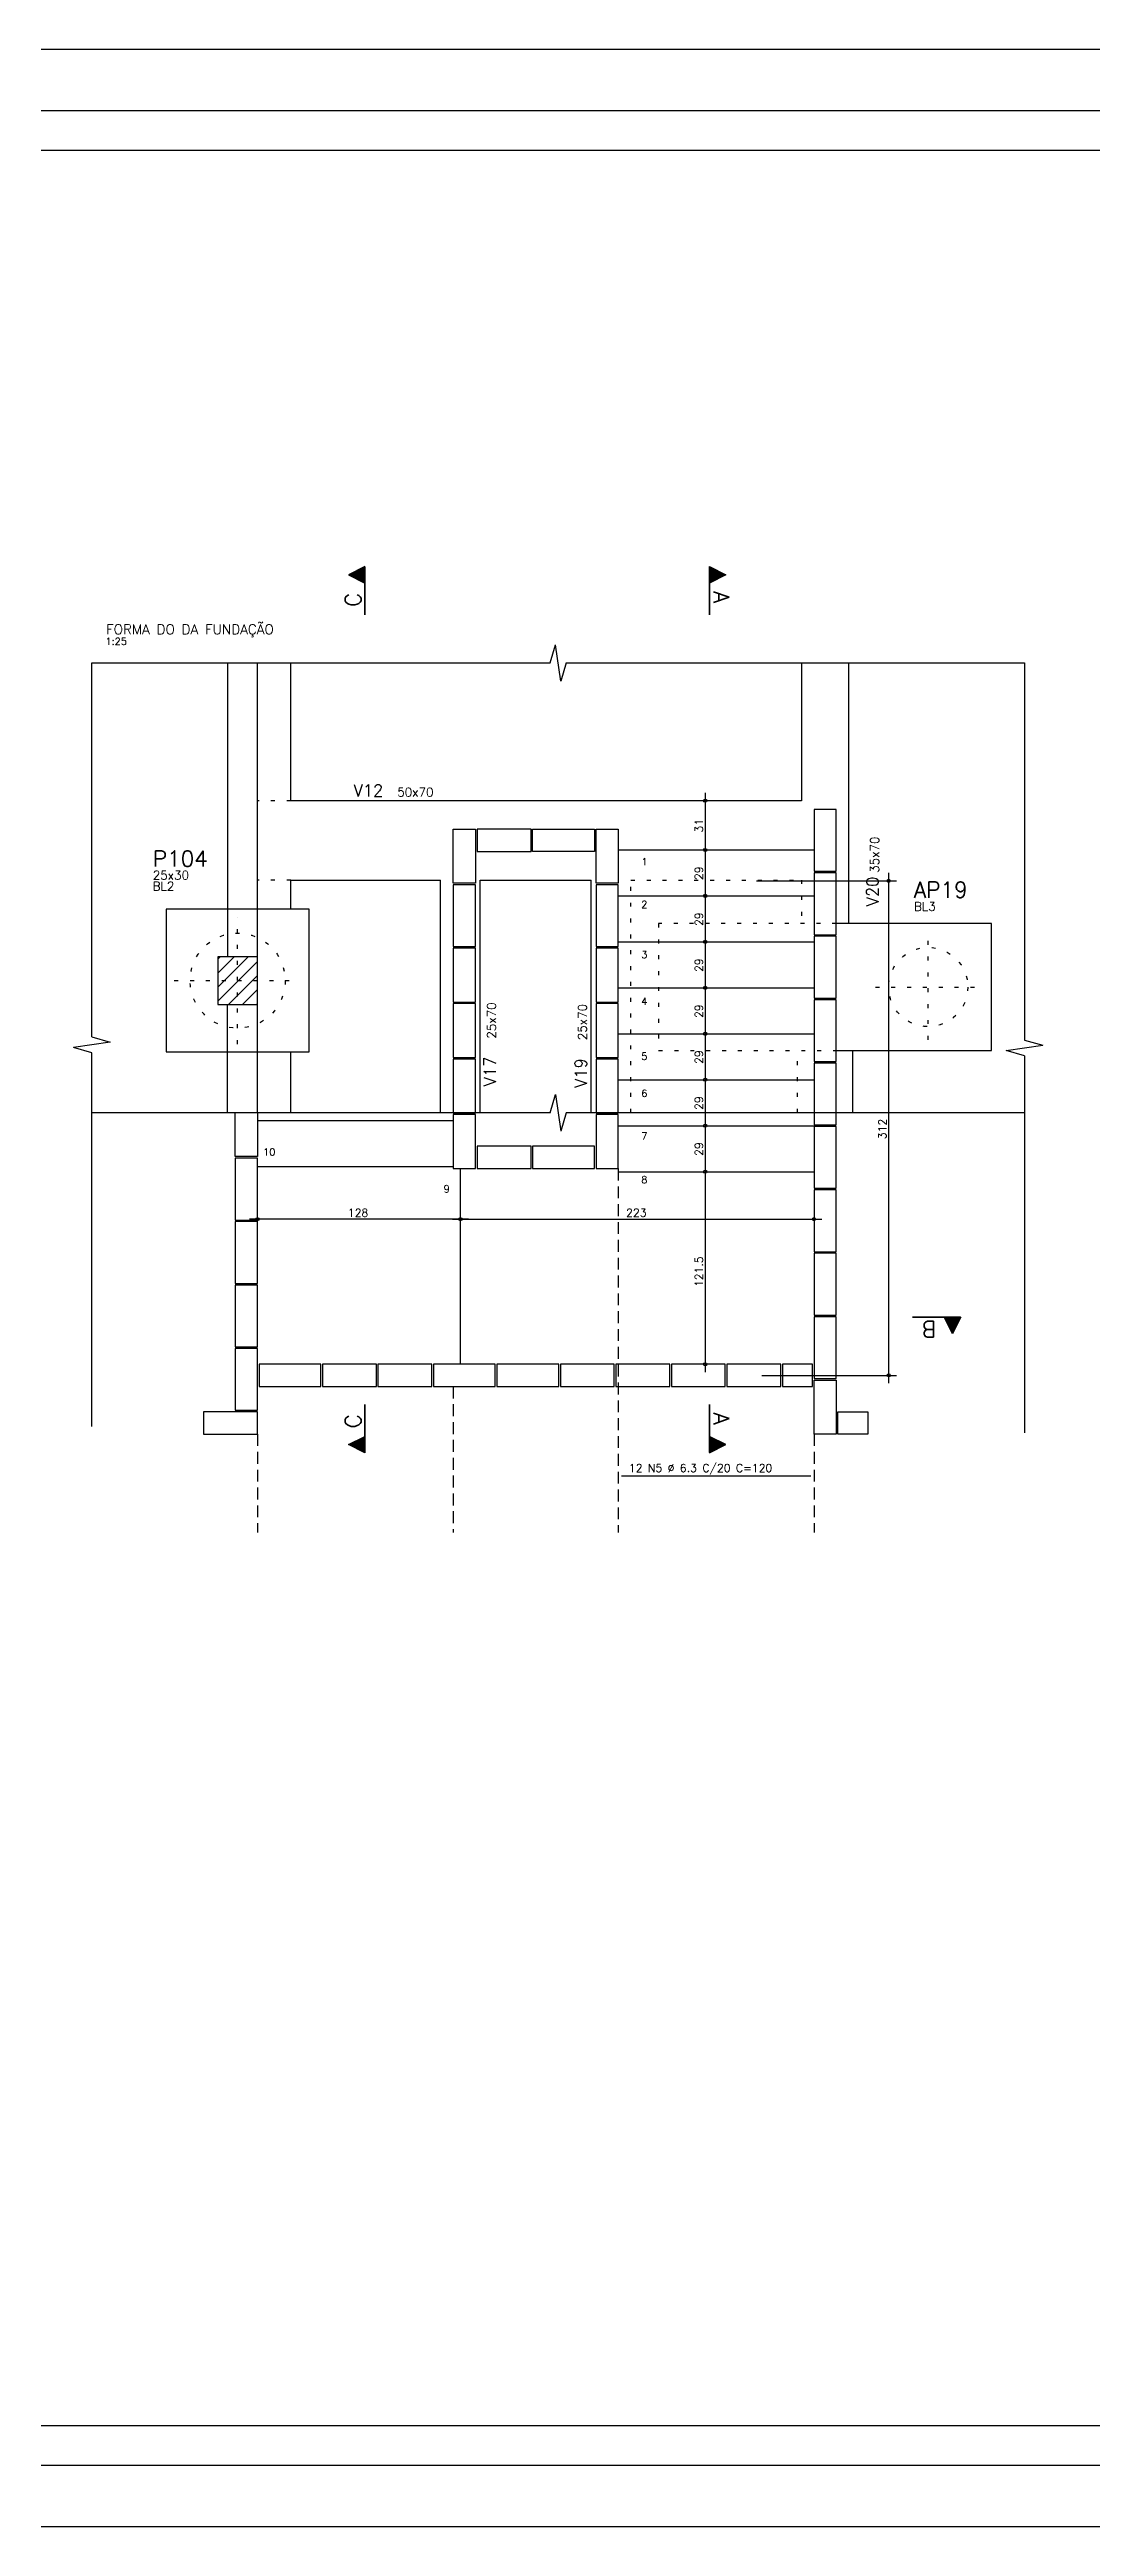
# Model space of a CAD drawing. Extents: x -2 to 121, y -2 to 61.
# Drawn here: x 40.4 to 66.7, y -1.6 to 61 of the extents above; entities that cross this region are included whole.
import ezdxf

# ---------------------------------------------------------------- set-up
doc = ezdxf.new("R2010")
doc.units = 0
doc.header["$MEASUREMENT"] = 0
for name, pattern in [('ESTILO_TQS_0001', [0.45, 0.3, -0.15]), ('ESTILO_TQS_0002', [0.4, 0.1, -0.3]), ('HIDDEN', [9.525, 6.35, -3.175])]:
    doc.linetypes.add(name, pattern=pattern)
doc.layers.get('Defpoints').update_dxf_attribs({"linetype": 'CONTINUOUS'})
for name, color, linetype in [('ARQ_FOLHA', 7, 'CONTINUOUS'), ('PENA_01', 1, 'CONTINUOUS'), ('PENA_02', 2, 'CONTINUOUS'), ('PENA_03', 3, 'CONTINUOUS'), ('PENA_04', 4, 'CONTINUOUS'), ('PENA_05', 5, 'CONTINUOUS')]:
    doc.layers.add(name, color=color, linetype=linetype)
doc.styles.get("Standard").update_dxf_attribs({"font": 'ROMANS.SHX'})

msp = doc.modelspace()

# ---------------------------------------------------------------- linework, layer by layer
at = {"layer": 'ARQ_FOLHA', "color": 1}
for points in [[(0, 0), (118.9, 0), (118.9, 59.4), (0, 59.4)], [(2.5, 1), (117.9, 1), (117.9, 58.4), (2.5, 58.4)]]:
    msp.add_lwpolyline(points, close=True, dxfattribs=at)
at = {"layer": 'Defpoints', "color": 8, "linetype": 'HIDDEN', "ltscale": 100}
msp.add_lwpolyline([(-1.95, 60.95), (-1.95, -1.55), (120.85, -1.55), (120.85, 60.95)], close=True, dxfattribs=at)
at = {"layer": 'PENA_01', "linetype": 'Continuous'}
for p, q in [((46.493, 41.995), (46.493, 45.471)), ((59.373, 45.471), (59.373, 41.995)), ((60.573, 39.295), (60.573, 45.471)), ((50.773, 41.995), (46.493, 41.995)), ((54.573, 41.995), (50.773, 41.995)), ((59.373, 41.995), (54.573, 41.995)), ((56.948, 42.195), (56.948, 40.554)), ((56.948, 40.954), (56.948, 39.394)), ((61.577, 27.295), (61.577, 40.174)), ((46.493, 39.255), (46.493, 39.995)), ((46.493, 39.995), (50.273, 39.995)), ((50.273, 34.123), (50.273, 39.995)), ((51.273, 39.995), (54.073, 39.995)), ((51.273, 34.123), (51.273, 39.995)), ((54.073, 34.123), (54.073, 39.995)), ((56.948, 39.794), (56.948, 38.234)), ((58.242, 39.974), (61.777, 39.974)), ((44.893, 39.295), (44.893, 39.255)), ((60.573, 38.895), (60.573, 39.295)), ((56.948, 38.634), (56.948, 37.075)), ((56.948, 37.475), (56.948, 35.915)), ((56.948, 36.315), (56.948, 34.755)), ((46.493, 34.123), (46.493, 35.655)), ((60.673, 34.123), (60.673, 35.695)), ((56.948, 35.155), (56.948, 33.595)), ((56.948, 33.995), (56.948, 32.435)), ((56.948, 32.835), (56.948, 27.575)), ((50.973, 31.438), (45.453, 31.438)), ((50.573, 31.438), (59.893, 31.438)), ((58.373, 27.495), (61.777, 27.495))]:
    msp.add_line(p, q, dxfattribs=at)
at = {"layer": 'PENA_01', "linetype": 'ESTILO_TQS_0001'}
for p, q in [((54.753, 32.715), (54.753, 23.529)), ((50.593, 27.215), (50.593, 23.529)), ((45.653, 26.015), (45.653, 23.529)), ((59.693, 26.015), (59.693, 23.529))]:
    msp.add_line(p, q, dxfattribs=at)
at = {"layer": 'PENA_01', "linetype": 'Continuous'}
for points in [[(43.353, 35.655), (46.953, 35.655), (46.953, 39.255), (43.353, 39.255), (43.353, 35.655)], [(60.253, 35.695), (64.173, 35.695), (64.173, 38.895), (60.253, 38.895)]]:
    msp.add_lwpolyline(points, dxfattribs=at)
at = {"layer": 'PENA_02', "linetype": 'Continuous'}
for p, q in [((44.893, 34.123), (44.893, 36.855)), ((45.653, 34.123), (45.653, 36.855)), ((50.593, 33.915), (45.653, 33.915))]:
    msp.add_line(p, q, dxfattribs=at)
for points in [[(0, 0), (118.9, 0), (118.9, 59.4), (0, 59.4), (0, 0)], [(44.893, 45.471), (44.893, 38.055)], [(45.653, 38.055), (45.653, 45.471)], [(44.653, 36.855), (45.653, 36.855), (45.653, 38.055), (44.653, 38.055), (44.653, 36.855)]]:
    msp.add_lwpolyline(points, dxfattribs=at)
for centre, radius in [((56.948, 41.995), 0.04), ((56.948, 41.995), 0.02), ((56.948, 40.754), 0.04), ((56.948, 40.754), 0.04), ((56.948, 40.754), 0.02), ((56.948, 40.754), 0.02), ((61.577, 39.974), 0.04), ((56.948, 39.594), 0.04), ((56.948, 39.594), 0.04), ((56.948, 39.594), 0.02), ((56.948, 39.594), 0.02), ((61.577, 39.974), 0.02), ((56.948, 38.434), 0.04), ((56.948, 38.434), 0.04), ((56.948, 38.434), 0.02), ((56.948, 38.434), 0.02), ((56.948, 37.275), 0.04), ((56.948, 37.275), 0.04), ((56.948, 37.275), 0.02), ((56.948, 37.275), 0.02), ((56.948, 36.115), 0.04), ((56.948, 36.115), 0.04), ((56.948, 36.115), 0.02), ((56.948, 36.115), 0.02), ((56.948, 34.955), 0.04), ((56.948, 34.955), 0.04), ((56.948, 34.955), 0.02), ((56.948, 34.955), 0.02), ((56.948, 33.795), 0.04), ((56.948, 33.795), 0.04), ((56.948, 33.795), 0.02), ((56.948, 33.795), 0.02), ((56.948, 32.635), 0.04), ((56.948, 32.635), 0.04), ((56.948, 32.635), 0.02), ((56.948, 32.635), 0.02), ((45.653, 31.438), 0.04), ((45.653, 31.438), 0.02), ((50.773, 31.438), 0.04), ((50.773, 31.438), 0.04), ((50.773, 31.438), 0.02), ((50.773, 31.438), 0.02), ((59.693, 31.438), 0.04), ((59.693, 31.438), 0.02), ((56.948, 27.775), 0.04), ((56.948, 27.775), 0.02), ((61.577, 27.495), 0.04), ((61.577, 27.495), 0.02)]:
    msp.add_circle(centre, radius, dxfattribs=at)
at = {"layer": 'PENA_03', "linetype": 'Continuous'}
for p, q in [((53.037, 45.471), (53.17, 45.933)), ((53.304, 45.009), (53.17, 45.933)), ((41.473, 36.038), (41.473, 45.471)), ((41.473, 45.471), (53.037, 45.471)), ((53.437, 45.471), (53.304, 45.009)), ((53.437, 45.471), (65.001, 45.471)), ((65.001, 45.471), (65.001, 35.957)), ((54.753, 40.754), (59.693, 40.754)), ((54.753, 39.594), (59.693, 39.594)), ((54.753, 38.434), (59.693, 38.434)), ((44.653, 37.29), (45.418, 38.055)), ((44.653, 37.643), (45.064, 38.055)), ((44.653, 37.997), (44.711, 38.055)), ((44.653, 36.936), (45.653, 37.936)), ((44.925, 36.855), (45.653, 37.582)), ((45.279, 36.855), (45.653, 37.229)), ((45.632, 36.855), (45.653, 36.875)), ((54.753, 37.275), (59.693, 37.275)), ((41.935, 35.905), (41.011, 35.772)), ((41.473, 35.638), (41.011, 35.772)), ((41.473, 36.038), (41.935, 35.905)), ((41.473, 26.206), (41.473, 35.638)), ((54.753, 36.115), (59.693, 36.115)), ((64.539, 35.691), (65.463, 35.824)), ((65.001, 35.557), (64.539, 35.691)), ((65.001, 35.957), (65.463, 35.824)), ((65.001, 35.557), (65.001, 26.043)), ((53.037, 34.123), (53.17, 34.585)), ((53.17, 34.585), (53.304, 33.661)), ((54.753, 34.955), (59.693, 34.955)), ((53.037, 34.123), (41.473, 34.123)), ((53.437, 34.123), (53.304, 33.661)), ((65.001, 34.123), (53.437, 34.123)), ((54.753, 33.795), (59.693, 33.795)), ((50.593, 32.755), (45.653, 32.755)), ((50.773, 27.775), (50.773, 32.715)), ((54.753, 32.635), (59.693, 32.635))]:
    msp.add_line(p, q, dxfattribs=at)
at = {"layer": 'PENA_03', "linetype": 'ESTILO_TQS_0002'}
for p, q in [((46.493, 41.995), (45.653, 41.995)), ((46.493, 39.995), (45.653, 39.995)), ((55.073, 39.995), (59.373, 39.995)), ((55.073, 34.123), (55.073, 39.995)), ((59.373, 39.995), (59.373, 38.895)), ((45.153, 35.855), (45.153, 39.055)), ((60.253, 38.895), (55.773, 38.895)), ((55.773, 38.895), (55.773, 35.695)), ((62.573, 35.962), (62.573, 38.628)), ((43.553, 37.455), (46.752, 37.455)), ((61.24, 37.295), (63.906, 37.295)), ((55.773, 35.695), (60.253, 35.695)), ((59.273, 34.123), (59.273, 35.695))]:
    msp.add_line(p, q, dxfattribs=at)
at = {"layer": 'PENA_03', "linetype": 'Continuous'}
for points in [[(48.363, 47.899), (47.954, 47.695), (48.363, 47.49), (48.363, 47.899)], [(57.056, 47.899), (57.465, 47.695), (57.056, 47.49), (57.056, 47.899)], [(51.153, 41.275), (51.153, 39.915), (50.593, 39.915), (50.593, 41.275), (51.153, 41.275)], [(52.553, 41.275), (51.193, 41.275), (51.193, 40.715), (52.553, 40.715), (52.553, 41.275)], [(52.593, 41.275), (54.153, 41.275), (54.153, 40.715), (52.593, 40.715), (52.593, 41.275)], [(54.753, 41.275), (54.753, 39.915), (54.193, 39.915), (54.193, 41.275), (54.753, 41.275)], [(60.253, 40.215), (60.253, 41.775), (59.693, 41.775), (59.693, 40.215), (60.253, 40.215)], [(60.253, 38.615), (60.253, 40.175), (59.693, 40.175), (59.693, 38.615), (60.253, 38.615)], [(51.153, 38.315), (51.153, 39.875), (50.593, 39.875), (50.593, 38.315), (51.153, 38.315)], [(54.753, 38.315), (54.753, 39.875), (54.193, 39.875), (54.193, 38.315), (54.753, 38.315)], [(51.153, 36.915), (51.153, 38.275), (50.593, 38.275), (50.593, 36.915), (51.153, 36.915)], [(54.753, 36.915), (54.753, 38.275), (54.193, 38.275), (54.193, 36.915), (54.753, 36.915)], [(60.253, 37.015), (60.253, 38.575), (59.693, 38.575), (59.693, 37.015), (60.253, 37.015)], [(60.253, 35.415), (60.253, 36.975), (59.693, 36.975), (59.693, 35.415), (60.253, 35.415)], [(51.153, 35.515), (51.153, 36.875), (50.593, 36.875), (50.593, 35.515), (51.153, 35.515)], [(54.753, 35.515), (54.753, 36.875), (54.193, 36.875), (54.193, 35.515), (54.753, 35.515)], [(51.153, 34.115), (51.153, 35.475), (50.593, 35.475), (50.593, 34.115), (51.153, 34.115)], [(54.753, 34.115), (54.753, 35.475), (54.193, 35.475), (54.193, 34.115), (54.753, 34.115)], [(60.253, 33.815), (60.253, 35.375), (59.693, 35.375), (59.693, 33.815), (60.253, 33.815)], [(45.653, 34.123), (45.653, 33.015), (45.093, 33.015), (45.093, 34.123)], [(51.153, 32.715), (51.153, 34.075), (50.593, 34.075), (50.593, 32.715), (51.153, 32.715)], [(54.753, 32.715), (54.753, 34.075), (54.193, 34.075), (54.193, 32.715), (54.753, 32.715)], [(60.253, 32.215), (60.253, 33.775), (59.693, 33.775), (59.693, 32.215), (60.253, 32.215)], [(52.553, 33.275), (51.193, 33.275), (51.193, 32.715), (52.553, 32.715), (52.553, 33.275)], [(52.593, 32.715), (54.153, 32.715), (54.153, 33.275), (52.593, 33.275), (52.593, 32.715)], [(45.653, 31.415), (45.653, 32.975), (45.093, 32.975), (45.093, 31.415), (45.653, 31.415)], [(60.253, 30.615), (60.253, 32.175), (59.693, 32.175), (59.693, 30.615), (60.253, 30.615)], [(45.653, 29.815), (45.653, 31.375), (45.093, 31.375), (45.093, 29.815), (45.653, 29.815)], [(60.253, 29.015), (60.253, 30.575), (59.693, 30.575), (59.693, 29.015), (60.253, 29.015)], [(45.653, 28.215), (45.653, 29.775), (45.093, 29.775), (45.093, 28.215), (45.653, 28.215)], [(60.253, 27.415), (60.253, 28.975), (59.693, 28.975), (59.693, 27.415), (60.253, 27.415)], [(63.39, 28.96), (63.185, 28.551), (62.981, 28.96), (63.39, 28.96)], [(45.653, 26.615), (45.653, 28.175), (45.093, 28.175), (45.093, 26.615), (45.653, 26.615)], [(45.693, 27.215), (47.253, 27.215), (47.253, 27.775), (45.693, 27.775), (45.693, 27.215)], [(47.293, 27.215), (48.653, 27.215), (48.653, 27.775), (47.293, 27.775), (47.293, 27.215)], [(48.693, 27.215), (50.053, 27.215), (50.053, 27.775), (48.693, 27.775), (48.693, 27.215)], [(50.093, 27.215), (51.653, 27.215), (51.653, 27.775), (50.093, 27.775), (50.093, 27.215)], [(51.693, 27.215), (53.253, 27.215), (53.253, 27.775), (51.693, 27.775), (51.693, 27.215)], [(53.293, 27.215), (54.653, 27.215), (54.653, 27.775), (53.293, 27.775), (53.293, 27.215)], [(54.693, 27.215), (56.053, 27.215), (56.053, 27.775), (54.693, 27.775), (54.693, 27.215)], [(56.093, 27.215), (57.453, 27.215), (57.453, 27.775), (56.093, 27.775), (56.093, 27.215)], [(57.493, 27.215), (58.853, 27.215), (58.853, 27.775), (57.493, 27.775), (57.493, 27.215)], [(58.893, 27.215), (59.653, 27.215), (59.653, 27.775), (58.893, 27.775), (58.893, 27.215)], [(59.693, 26.015), (59.693, 27.375), (60.253, 27.375), (60.253, 26.015), (59.693, 26.015)], [(45.653, 26.575), (44.293, 26.575), (44.293, 26.015), (45.653, 26.015), (45.653, 26.575)], [(60.293, 26.573), (61.053, 26.573), (61.053, 26.013), (60.293, 26.013), (60.293, 26.573)], [(48.363, 25.545), (47.954, 25.749), (48.363, 25.954), (48.363, 25.545)], [(57.056, 25.545), (57.465, 25.749), (57.056, 25.954), (57.056, 25.545)]]:
    msp.add_lwpolyline(points, dxfattribs=at)
at = {"layer": 'PENA_03', "linetype": 'ESTILO_TQS_0002'}
for centre, radius in [((45.153, 37.455), 1.2), ((62.573, 37.295), 1)]:
    msp.add_circle(centre, radius, dxfattribs=at)
at = {"layer": 'PENA_04', "linetype": 'Continuous'}
for p, q in [((48.365, 47.902), (47.95, 47.695)), ((47.95, 47.695), (48.363, 47.488)), ((48.363, 47.899), (47.954, 47.695)), ((47.954, 47.695), (48.363, 47.49)), ((47.982, 47.709), (47.982, 47.681)), ((48.014, 47.725), (48.014, 47.665)), ((48.046, 47.741), (48.046, 47.649)), ((48.078, 47.757), (48.078, 47.633)), ((48.11, 47.772), (48.11, 47.617)), ((48.142, 47.789), (48.142, 47.601)), ((48.174, 47.804), (48.174, 47.585)), ((48.206, 47.82), (48.206, 47.569)), ((48.238, 47.836), (48.238, 47.553)), ((48.269, 47.852), (48.269, 47.537)), ((48.301, 47.868), (48.301, 47.521)), ((48.333, 47.884), (48.333, 47.505)), ((48.363, 47.899), (48.363, 46.686)), ((48.365, 46.686), (48.365, 47.902)), ((57.054, 46.686), (57.054, 47.902)), ((57.054, 47.902), (57.469, 47.695)), ((57.056, 47.899), (57.056, 46.686)), ((57.056, 47.899), (57.465, 47.695)), ((57.465, 47.695), (57.056, 47.49)), ((57.469, 47.695), (57.056, 47.488)), ((57.086, 47.884), (57.086, 47.505)), ((57.118, 47.868), (57.118, 47.521)), ((57.15, 47.852), (57.15, 47.537)), ((57.182, 47.836), (57.182, 47.553)), ((57.214, 47.82), (57.214, 47.569)), ((57.246, 47.804), (57.246, 47.585)), ((57.277, 47.789), (57.278, 47.601)), ((57.31, 47.772), (57.31, 47.617)), ((57.341, 47.757), (57.341, 47.633)), ((57.373, 47.741), (57.373, 47.649)), ((57.405, 47.725), (57.405, 47.665)), ((57.437, 47.709), (57.437, 47.681)), ((62.177, 28.961), (63.393, 28.961)), ((63.39, 28.96), (62.177, 28.96)), ((63.185, 28.547), (62.979, 28.96)), ((63.185, 28.551), (62.981, 28.96)), ((63.375, 28.93), (62.996, 28.93)), ((63.359, 28.898), (63.012, 28.898)), ((63.343, 28.866), (63.028, 28.866)), ((63.327, 28.834), (63.044, 28.834)), ((63.311, 28.802), (63.059, 28.802)), ((63.295, 28.77), (63.075, 28.77)), ((63.393, 28.961), (63.185, 28.547)), ((63.39, 28.96), (63.185, 28.551)), ((63.279, 28.738), (63.091, 28.738)), ((63.263, 28.706), (63.107, 28.706)), ((63.247, 28.674), (63.123, 28.674)), ((63.231, 28.642), (63.139, 28.642)), ((63.215, 28.61), (63.155, 28.61)), ((63.199, 28.579), (63.171, 28.579)), ((48.363, 25.545), (48.363, 26.758)), ((48.365, 26.758), (48.365, 25.542)), ((57.054, 26.758), (57.054, 25.542)), ((57.056, 25.545), (57.056, 26.758)), ((47.95, 25.749), (48.363, 25.956)), ((48.365, 25.542), (47.95, 25.749)), ((47.954, 25.749), (48.363, 25.954)), ((48.363, 25.545), (47.954, 25.749)), ((47.982, 25.735), (47.982, 25.763)), ((48.014, 25.719), (48.014, 25.779)), ((48.046, 25.703), (48.046, 25.795)), ((48.078, 25.688), (48.078, 25.811)), ((48.11, 25.672), (48.11, 25.827)), ((48.142, 25.656), (48.142, 25.843)), ((48.174, 25.64), (48.174, 25.859)), ((48.206, 25.624), (48.206, 25.875)), ((48.238, 25.608), (48.238, 25.891)), ((48.269, 25.592), (48.269, 25.907)), ((48.301, 25.576), (48.301, 25.923)), ((48.333, 25.56), (48.333, 25.939)), ((57.054, 25.542), (57.469, 25.749)), ((57.469, 25.749), (57.056, 25.956)), ((57.465, 25.749), (57.056, 25.954)), ((57.056, 25.545), (57.465, 25.749)), ((57.086, 25.56), (57.086, 25.939)), ((57.118, 25.576), (57.118, 25.923)), ((57.15, 25.592), (57.15, 25.907)), ((57.182, 25.608), (57.182, 25.891)), ((57.214, 25.624), (57.214, 25.875)), ((57.246, 25.64), (57.246, 25.859)), ((57.277, 25.656), (57.278, 25.843)), ((57.31, 25.672), (57.31, 25.827)), ((57.341, 25.688), (57.341, 25.811)), ((57.373, 25.703), (57.373, 25.795)), ((57.405, 25.719), (57.405, 25.779)), ((57.437, 25.735), (57.437, 25.763))]:
    msp.add_line(p, q, dxfattribs=at)
at = {"layer": 'PENA_05', "linetype": 'Continuous'}
msp.add_line((54.833, 24.957), (59.613, 24.957), dxfattribs=at)

# ---------------------------------------------------------------- texts
at = {"layer": 'PENA_03', "linetype": 'Continuous'}
for s, height, p in [('1:25', 0.18, (41.819, 45.929)), ('V12', 0.3, (48.079, 42.103)), ('50x70', 0.22, (49.179, 42.103)), ('P104', 0.4, (43.012, 40.335)), ('25x30', 0.22, (43.012, 40.005)), ('1', 0.18, (55.336, 40.367)), ('BL2', 0.22, (43.008, 39.73)), ('2', 0.18, (55.336, 39.288)), ('AP19', 0.4, (62.214, 39.548)), ('BL3', 0.22, (62.214, 39.218)), ('3', 0.18, (55.336, 38.02)), ('4', 0.18, (55.336, 36.843)), ('5', 0.18, (55.336, 35.459)), ('6', 0.18, (55.336, 34.52)), ('10', 0.18, (45.795, 33.042)), ('7', 0.18, (55.336, 33.447)), ('8', 0.18, (55.336, 32.342)), ('9', 0.18, (50.351, 32.112)), ('128', 0.2, (47.933, 31.498)), ('223', 0.2, (54.953, 31.498)), ('12 N5 %%c 6.3 C/20 C=120', 0.2, (55.023, 25.057))]:
    msp.add_text(s, height=height, dxfattribs=at).set_placement(p)
for s, height, p in [('31', 0.2, (56.888, 41.195)), ('35x70', 0.22, (61.332, 40.176)), ('29', 0.2, (56.888, 39.994)), ('V20', 0.3, (61.317, 39.334)), ('29', 0.2, (56.888, 38.834)), ('29', 0.2, (56.888, 37.674)), ('25x70', 0.22, (51.667, 35.992)), ('25x70', 0.22, (53.959, 35.953)), ('29', 0.2, (56.888, 36.515)), ('29', 0.2, (56.888, 35.355)), ('V17', 0.3, (51.667, 34.792)), ('V19', 0.3, (53.959, 34.753)), ('29', 0.2, (56.888, 34.195)), ('312', 0.2, (61.517, 33.455)), ('29', 0.2, (56.888, 33.035)), ('121.5', 0.2, (56.888, 29.725))]:
    msp.add_text(s, height=height, rotation=90, dxfattribs=at).set_placement(p)
at = {"layer": 'PENA_04', "linetype": 'Continuous'}
for s, rotation, p in [('C', 90, (48.265, 46.886)), ('A', 270, (57.154, 47.286)), ('B', 180, (62.777, 28.861)), ('C', 90, (48.265, 26.158)), ('A', 270, (57.154, 26.558))]:
    msp.add_text(s, height=0.4, rotation=rotation, dxfattribs=at).set_placement(p)
at = {"layer": 'PENA_05', "linetype": 'Continuous'}
msp.add_text('FORMA DO DA FUNDAÇÃO', height=0.25, dxfattribs=at).set_placement((41.832, 46.194))

doc.saveas('drawing.dxf')
